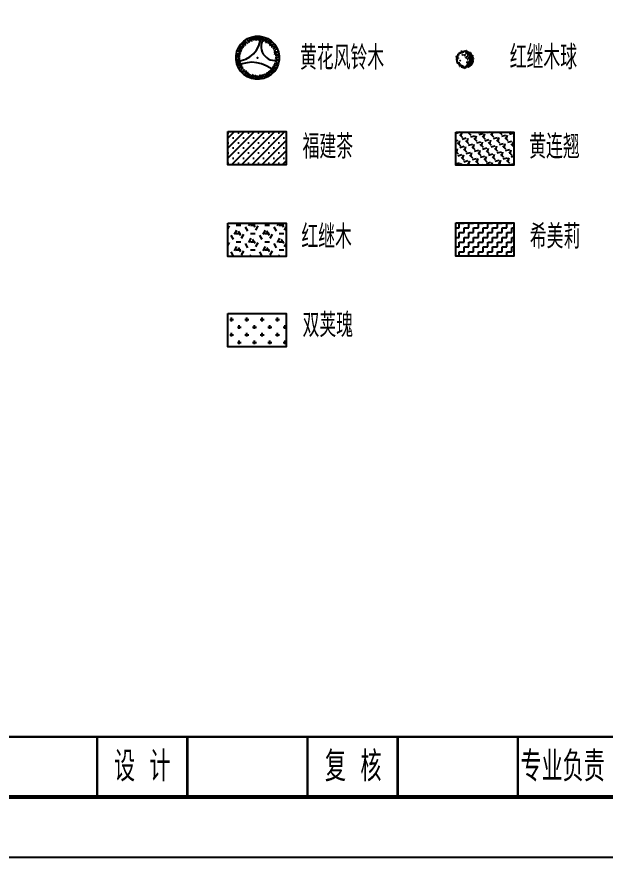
# Model space of a CAD drawing. Extents: x 941299 to 942979, y 2579300 to 2579597.
# Drawn here: x 941520.3 to 941618.3, y 2579299.9 to 2579439.6 of the extents above; entities that cross this region are included whole.
import ezdxf
from ezdxf.enums import TextEntityAlignment as Align

# ---------------------------------------------------------------- set-up
doc = ezdxf.new("R2010")
doc.units = 0
doc.layers.get('0').update_dxf_attribs({"linetype": 'CONTINUOUS'})
for name, color, linetype in [('fz', 7, 'CONTINUOUS'), ('图框', 7, 'CONTINUOUS'), ('尺寸标注', 2, 'CONTINUOUS'), ('文字', 7, 'CONTINUOUS'), ('绿化工程', 3, 'CONTINUOUS')]:
    doc.layers.add(name, color=color, linetype=linetype)
doc.styles.get("Standard").update_dxf_attribs({"font": 'simplex1.shx', "width": 0.7, "bigfont": 'hztxt.shx'})

# ---------------------------------------------------------------- blocks, each defined once
blk = doc.blocks.new('hhflm')
at = {"layer": '绿化工程'}
for p, q in [((-2.16, 2.86), (-1.68, 2.39)), ((-2.03, 2.04), (-2.16, 2.86)), ((-1.87, 3.03), (-1.39, 2.55)), ((-1.39, 2.55), (-1.32, 3.34)), ((-1.32, 3.34), (-1.02, 2.69)), ((-1.02, 2.69), (-0.81, 3.49)), ((-0.81, 3.49), (-0.56, 2.87)), ((-0.47, 3.53), (-0.24, 2.89)), ((-0.24, 2.89), (0.15, 3.59)), ((0.15, 3.59), (0.16, 2.87)), ((0.16, 2.87), (0.68, 3.52)), ((0.68, 3.52), (0.65, 2.85)), ((1, 3.41), (0.96, 2.74)), ((0.96, 2.74), (1.6, 3.21)), ((1.6, 3.21), (1.32, 2.56)), ((1.32, 2.56), (2.05, 2.94)), ((2.05, 2.94), (1.75, 2.34)), ((-3.13, 1.74), (-2.51, 1.5)), ((-2.68, 1.04), (-3.13, 1.74)), ((-2.94, 2.01), (-2.31, 1.76)), ((-2.56, 2.51), (-2.03, 2.04)), ((-2.31, 1.76), (-2.56, 2.51)), ((2.3, 2.71), (1.99, 2.11)), ((1.99, 2.11), (2.77, 2.29)), ((2.77, 2.29), (2.25, 1.8)), ((2.25, 1.8), (3.07, 1.85)), ((3.07, 1.85), (2.56, 1.42)), ((3.21, 1.54), (2.68, 1.12)), ((-3.57, 0.31), (-2.9, 0.35)), ((-2.88, -0.14), (-3.57, 0.31)), ((-3.5, 0.64), (-2.82, 0.67)), ((-3.36, 1.25), (-2.68, 1.04)), ((-2.82, 0.67), (-3.36, 1.25)), ((2.68, 1.12), (3.46, 0.96)), ((3.46, 0.96), (2.78, 0.73)), ((2.78, 0.73), (3.56, 0.44)), ((3.56, 0.1), (2.9, -0.07)), ((3.56, 0.44), (2.91, 0.26)), ((-3.58, -0.22), (-2.88, -0.14)), ((-2.85, -0.54), (-3.58, -0.22)), ((-3.46, -0.84), (-2.85, -0.54)), ((-3.39, -1.17), (-2.8, -0.86)), ((-2.57, -1.3), (-3.39, -1.17)), ((-3.18, -1.66), (-2.57, -1.3)), ((2.62, -1.24), (3.03, -1.92)), ((3.29, -1.35), (2.62, -1.24)), ((3.43, -1.05), (2.77, -0.95)), ((2.84, -0.46), (3.43, -1.05)), ((3.55, -0.53), (2.84, -0.46)), ((2.9, -0.07), (3.55, -0.53)), ((-2.39, -1.65), (-3.18, -1.66)), ((-2.82, -2.17), (-2.39, -1.65)), ((-2.62, -2.44), (-2.2, -1.92)), ((-1.82, -2.23), (-2.62, -2.44)), ((-2.23, -2.81), (-1.82, -2.23)), ((-1.51, -2.48), (-2.23, -2.81)), ((-1.69, -3.13), (-1.51, -2.48)), ((-1.4, -3.3), (-1.23, -2.65)), ((-0.76, -2.78), (-1.4, -3.3)), ((-0.89, -3.48), (-0.76, -2.78)), ((0.83, -2.78), (0.6, -3.54)), ((1.2, -3.35), (0.83, -2.78)), ((1.52, -3.25), (1.15, -2.69)), ((1.56, -2.42), (1.52, -3.25)), ((1.99, -2.99), (1.56, -2.42)), ((1.89, -2.2), (1.99, -2.99)), ((2.46, -2.57), (1.89, -2.2)), ((2.7, -2.35), (2.14, -1.99)), ((2.41, -1.58), (2.7, -2.35)), ((3.03, -1.92), (2.41, -1.58)), ((-0.37, -2.88), (-0.89, -3.48)), ((-0.27, -3.55), (-0.37, -2.88)), ((0.06, -3.58), (-0.04, -2.92)), ((0.44, -2.85), (0.06, -3.58)), ((0.6, -3.54), (0.44, -2.85))]:
    blk.add_line(p, q, dxfattribs=at)
for centre, major_axis, start_param, end_param in [((0, 0), (0.36, 3.58), 3.926991, 10.210176), ((-3.61, 3.58), (0.41, 4.1), 3.253296, 4.806913), ((2.93, 1.89), (0.23, 2.35), 0.968475, 3.519141), ((-0.94, -5.95), (0.51, 5.17), -0.694212, 0.580195)]:
    blk.add_ellipse(centre, major_axis=major_axis, ratio=1, start_param=start_param, end_param=end_param, dxfattribs=at)
blk.add_point((0, 0), dxfattribs=at)
blk = doc.blocks.new('hjmq')
at = {"layer": '绿化工程', "color": 3}
for p, q in [((-0.07, 1.41, -3.15), (-0.14, 1.39, -3.15)), ((-0.1, 1.46, -3.15), (-0.11, 1.4, -3.15)), ((-0.11, 1.4, -3.15), (-0.1, 1.34, -3.15)), ((0, 1.48, -3.15), (-0.1, 1.46, -3.15)), ((-0.04, 1.37, -3.15), (-0.07, 1.41, -3.15)), ((0.03, 1.48, -3.15), (0, 1.48, -3.15)), ((0.06, 1.3, -3.15), (0.03, 1.48, -3.15)), ((-1.39, -0.01, -3.15), (-1.29, 0.03, -3.15)), ((-1.29, 0.13, -3.15), (-1.34, 0.08, -3.15)), ((-1.34, 0.08, -3.15), (-1.34, -0.01, -3.15)), ((-1.32, 0.23, -3.15), (-1.31, 0.29, -3.15)), ((-1.25, 0.17, -3.15), (-1.32, 0.23, -3.15)), ((-1.31, 0.29, -3.15), (-1.17, 0.14, -3.15)), ((-1.19, 0.48, -3.15), (-1.3, 0.4, -3.15)), ((-1.3, 0.4, -3.15), (-1.3, 0.33, -3.15)), ((-1.3, 0.33, -3.15), (-1.25, 0.17, -3.15)), ((-1.21, 0.15, -3.15), (-1.29, 0.13, -3.15)), ((-1.29, 0.03, -3.15), (-1.22, -0.01, -3.15)), ((-1.17, 0.14, -3.15), (-1.21, 0.15, -3.15)), ((-1.06, 0.66, -3.15), (-1.2, 0.58, -3.15)), ((-1.2, 0.58, -3.15), (-1.19, 0.48, -3.15)), ((-1.11, 0.69, -3.15), (-1.16, 0.6, -3.15)), ((-1.14, 0.59, -3.15), (-1.11, 0.44, -3.15)), ((-0.97, 0.7, -3.15), (-1.11, 0.69, -3.15)), ((-1.11, 0.44, -3.15), (-1.04, 0.49, -3.15)), ((-1.04, 0.49, -3.15), (-1.06, 0.66, -3.15)), ((-1.04, 0.76, -3.15), (-0.99, 0.78, -3.15)), ((-1, 0.68, -3.15), (-1.04, 0.76, -3.15)), ((-0.91, 0.64, -3.15), (-1, 0.68, -3.15)), ((-0.99, 0.78, -3.15), (-0.96, 0.75, -3.15)), ((-0.96, 0.75, -3.15), (-0.97, 0.7, -3.15)), ((-0.84, 0.98, -3.15), (-0.92, 0.96, -3.15)), ((-0.92, 0.96, -3.15), (-0.9, 0.9, -3.15)), ((-0.87, 0.62, -3.15), (-0.91, 0.64, -3.15)), ((-0.9, 0.9, -3.15), (-0.87, 0.85, -3.15)), ((-0.9, 0.8, -3.15), (-0.83, 0.82, -3.15)), ((-0.84, 0.78, -3.15), (-0.9, 0.8, -3.15)), ((-0.87, 0.96, -3.15), (-0.86, 1.12, -3.15)), ((-0.77, 0.96, -3.15), (-0.87, 0.96, -3.15)), ((-0.87, 0.85, -3.15), (-0.84, 0.82, -3.15)), ((-0.86, 0.76, -3.15), (-0.87, 0.72, -3.15)), ((-0.87, 0.72, -3.15), (-0.83, 0.7, -3.15)), ((-0.82, 0.62, -3.15), (-0.87, 0.62, -3.15)), ((-0.86, 1.12, -3.15), (-0.81, 1.09, -3.15)), ((-0.81, 0.79, -3.15), (-0.86, 0.76, -3.15)), ((-0.76, 0.99, -3.15), (-0.84, 0.98, -3.15)), ((-0.84, 0.82, -3.15), (-0.84, 0.78, -3.15)), ((-0.83, 0.82, -3.15), (-0.81, 0.79, -3.15)), ((-0.83, 0.7, -3.15), (-0.82, 0.62, -3.15)), ((-0.83, 0.23, -3.15), (-0.8, 0.17, -3.15)), ((-0.73, 0.22, -3.15), (-0.83, 0.23, -3.15)), ((-0.81, 1.09, -3.15), (-0.77, 1.04, -3.15)), ((-0.8, 0.17, -3.15), (-0.76, 0.15, -3.15)), ((-0.54, 1.04, -3.15), (-0.77, 0.96, -3.15)), ((-0.77, 1.04, -3.15), (-0.76, 0.99, -3.15)), ((-0.76, 0.15, -3.15), (-0.73, 0.21, -3.15)), ((-0.55, 1.1, -3.15), (-0.59, 1.06, -3.15)), ((-0.59, 1.06, -3.15), (-0.58, 1.01, -3.15)), ((-0.58, 1.01, -3.15), (-0.58, 0.98, -3.15)), ((-0.58, 0.98, -3.15), (-0.5, 0.94, -3.15)), ((-0.51, 1.17, -3.15), (-0.55, 1.1, -3.15)), ((-0.49, 1.04, -3.15), (-0.54, 1.04, -3.15)), ((-0.44, 1.19, -3.15), (-0.51, 1.17, -3.15)), ((-0.5, 0.94, -3.15), (-0.49, 0.97, -3.15)), ((-0.48, 1.21, -3.15), (-0.49, 1.35, -3.15)), ((-0.49, 1.35, -3.15), (-0.44, 1.29, -3.15)), ((-0.45, 1.02, -3.15), (-0.49, 1.04, -3.15)), ((-0.49, 0.97, -3.15), (-0.45, 1.02, -3.15)), ((-0.48, 1.18, -3.15), (-0.48, 1.21, -3.15)), ((-0.46, 1.15, -3.15), (-0.48, 1.18, -3.15)), ((-0.37, 1.16, -3.15), (-0.46, 1.15, -3.15)), ((-0.44, 1.29, -3.15), (-0.37, 1.29, -3.15)), ((-0.37, 1.23, -3.15), (-0.44, 1.19, -3.15)), ((-0.37, 1.29, -3.15), (-0.35, 1.25, -3.15)), ((-0.35, 1.25, -3.15), (-0.37, 1.23, -3.15)), ((-0.28, 1.18, -3.15), (-0.37, 1.16, -3.15)), ((-0.17, 1.22, -3.15), (-0.28, 1.18, -3.15)), ((-0.14, 1.39, -3.15), (-0.2, 1.35, -3.15)), ((-0.2, 1.35, -3.15), (-0.2, 1.28, -3.15)), ((-0.2, 1.28, -3.15), (-0.19, 1.22, -3.15)), ((-0.19, 1.22, -3.15), (-0.17, 1.15, -3.15)), ((-0.11, 1.19, -3.15), (-0.17, 1.22, -3.15)), ((-0.17, 1.15, -3.15), (-0.11, 1.15, -3.15)), ((-0.11, 1.15, -3.15), (-0.11, 1.19, -3.15)), ((-0.1, 1.34, -3.15), (-0.09, 1.33, -3.15)), ((-0.09, 1.33, -3.15), (-0.05, 1.34, -3.15)), ((-0.05, 1.34, -3.15), (-0.04, 1.37, -3.15)), ((0.08, 1.22, -3.15), (0.06, 1.3, -3.15)), ((0.11, 1.21, -3.15), (0.08, 1.22, -3.15)), ((0.15, 1.22, -3.15), (0.11, 1.21, -3.15)), ((0.13, 1.28, -3.15), (0.17, 1.34, -3.15)), ((0.15, 1.23, -3.15), (0.13, 1.28, -3.15)), ((0.19, 1.24, -3.15), (0.15, 1.22, -3.15)), ((0.17, 1.17, -3.15), (0.15, 1.23, -3.15)), ((0.17, 1.34, -3.15), (0.2, 1.31, -3.15)), ((0.19, 1.16, -3.15), (0.17, 1.17, -3.15)), ((0.21, 1.28, -3.15), (0.19, 1.24, -3.15)), ((0.39, 1.2, -3.15), (0.19, 1.16, -3.15)), ((0.2, 1.31, -3.15), (0.21, 1.29, -3.15)), ((0.21, 1.29, -3.15), (0.21, 1.28, -3.15)), ((0.3, 0.93, -3.15), (0.41, 0.99, -3.15)), ((0.5, 0.92, -3.15), (0.3, 0.93, -3.15)), ((0.31, 1.23, -3.15), (0.38, 1.29, -3.15)), ((0.35, 1.11, -3.15), (0.31, 1.23, -3.15)), ((0.33, 0.52, -3.15), (0.44, 0.53, -3.15)), ((0.34, 0.5, -3.15), (0.33, 0.52, -3.15)), ((0.43, 0.77, -3.15), (0.34, 1.04, -3.15)), ((0.34, 1.04, -3.15), (0.48, 1.03, -3.15)), ((0.35, 0.43, -3.15), (0.34, 0.5, -3.15)), ((0.47, 1.12, -3.15), (0.35, 1.11, -3.15)), ((0.38, 0.39, -3.15), (0.35, 0.43, -3.15)), ((0.38, 1.29, -3.15), (0.4, 1.26, -3.15)), ((0.43, 0.4, -3.15), (0.38, 0.39, -3.15)), ((0.4, 1.26, -3.15), (0.39, 1.2, -3.15)), ((0.41, 0.99, -3.15), (0.57, 1.01, -3.15)), ((0.5, 0.82, -3.15), (0.43, 0.77, -3.15)), ((0.44, 0.48, -3.15), (0.43, 0.4, -3.15)), ((0.44, 0.53, -3.15), (0.44, 0.48, -3.15)), ((0.51, 1.28, -3.15), (0.47, 1.23, -3.15)), ((0.47, 1.23, -3.15), (0.47, 1.12, -3.15)), ((0.48, 1.03, -3.15), (0.5, 0.92, -3.15)), ((0.53, 0.66, -3.15), (0.5, 0.82, -3.15)), ((0.6, 1.29, -3.15), (0.51, 1.28, -3.15)), ((0.52, 0.74, -3.15), (0.58, 0.79, -3.15)), ((0.6, 0.58, -3.15), (0.52, 0.74, -3.15)), ((0.58, 1.23, -3.15), (0.53, 1.2, -3.15)), ((0.53, 1.2, -3.15), (0.54, 1.11, -3.15)), ((0.64, 0.62, -3.15), (0.53, 0.66, -3.15)), ((0.54, 1.11, -3.15), (0.64, 1.08, -3.15)), ((0.57, 1.01, -3.15), (0.61, 0.98, -3.15)), ((0.67, 1.21, -3.15), (0.58, 1.23, -3.15)), ((0.58, 0.79, -3.15), (0.72, 0.78, -3.15)), ((0.64, 1.25, -3.15), (0.6, 1.29, -3.15)), ((0.63, 0.4, -3.15), (0.6, 0.58, -3.15)), ((0.61, 0.44, -3.15), (0.63, 0.4, -3.15)), ((0.67, 0.4, -3.15), (0.61, 0.44, -3.15)), ((0.64, 1.17, -3.15), (0.64, 1.25, -3.15)), ((0.64, 1.08, -3.15), (0.64, 1.17, -3.15)), ((0.72, 0.78, -3.15), (0.64, 0.62, -3.15)), ((0.66, 1.04, -3.15), (0.8, 1.09, -3.15)), ((0.74, 0.84, -3.15), (0.66, 1.04, -3.15)), ((0.7, 1.21, -3.15), (0.67, 1.21, -3.15)), ((0.69, 0.57, -3.15), (0.91, 0.59, -3.15)), ((0.72, 0.39, -3.15), (0.69, 0.57, -3.15)), ((0.73, 1.16, -3.15), (0.7, 1.21, -3.15)), ((0.72, 1.07, -3.15), (0.73, 1.14, -3.15)), ((0.81, 0.97, -3.15), (0.72, 1.07, -3.15)), ((1.07, 0.41, -3.15), (0.72, 0.39, -3.15)), ((0.73, 1.14, -3.15), (0.73, 1.16, -3.15)), ((0.84, 0.84, -3.15), (0.74, 0.84, -3.15)), ((0.76, 0.38, -3.15), (0.92, 0.58, -3.15)), ((0.79, 0.2, -3.15), (0.76, 0.38, -3.15)), ((0.77, 0.2, -3.15), (0.85, 0.24, -3.15)), ((0.79, 0.11, -3.15), (0.77, 0.2, -3.15)), ((0.84, 0.14, -3.15), (0.79, 0.2, -3.15)), ((0.81, 0, -3.15), (0.79, 0.11, -3.15)), ((0.8, 1.09, -3.15), (0.84, 0.99, -3.15)), ((0.8, 0, -3.15), (0.83, 0.05, -3.15)), ((0.81, -0.12, -3.15), (0.8, 0, -3.15)), ((0.84, 0.99, -3.15), (0.81, 0.97, -3.15)), ((0.81, 0.31, -3.15), (0.93, 0.34, -3.15)), ((1.01, 0.2, -3.15), (0.81, 0.31, -3.15)), ((0.93, 0.05, -3.15), (0.81, 0, -3.15)), ((0.83, 0.05, -3.15), (0.85, 0.06, -3.15)), ((0.99, 0.94, -3.15), (0.84, 0.84, -3.15)), ((0.96, 0.16, -3.15), (0.84, 0.14, -3.15)), ((0.9, 0.75, -3.15), (0.85, 0.59, -3.15)), ((0.85, 0.24, -3.15), (0.96, 0.16, -3.15)), ((0.85, 0.06, -3.15), (0.88, 0.07, -3.15)), ((0.86, -0.05, -3.15), (0.87, 0.01, -3.15)), ((0.87, 0.98, -3.15), (0.96, 1, -3.15)), ((0.88, 0.92, -3.15), (0.87, 0.98, -3.15)), ((0.87, 0.01, -3.15), (1.03, -0.08, -3.15)), ((0.89, 0.89, -3.15), (0.88, 0.92, -3.15)), ((0.88, 0.07, -3.15), (0.95, 0.07, -3.15)), ((0.89, 0.8, -3.15), (0.89, 0.89, -3.15)), ((0.89, 0.75, -3.15), (0.89, 0.8, -3.15)), ((0.99, 0.7, -3.15), (0.89, 0.75, -3.15)), ((1.1, 0.34, -3.15), (0.91, 0.34, -3.15)), ((0.93, 0.52, -3.15), (0.94, 0.57, -3.15)), ((1.02, 0.45, -3.15), (0.93, 0.52, -3.15)), ((0.93, 0.34, -3.15), (1.1, 0.31, -3.15)), ((1, 0.08, -3.15), (0.93, 0.05, -3.15)), ((0.94, 0.57, -3.15), (0.97, 0.61, -3.15)), ((0.95, 0.57, -3.15), (1.08, 0.49, -3.15)), ((0.95, 0.5, -3.15), (0.95, 0.57, -3.15)), ((0.95, 0.07, -3.15), (1.07, 0.01, -3.15)), ((0.96, 1, -3.15), (0.99, 0.94, -3.15)), ((0.97, 0.61, -3.15), (1.02, 0.64, -3.15)), ((1.04, 0.7, -3.15), (0.99, 0.7, -3.15)), ((1, 0.88, -3.15), (1.02, 0.9, -3.15)), ((1.06, 0.79, -3.15), (1, 0.88, -3.15)), ((1, 0.32, -3.15), (1.01, 0.2, -3.15)), ((1.07, 0.01, -3.15), (1, 0.08, -3.15)), ((1.01, 0.36, -3.15), (1.07, 0.41, -3.15)), ((1.24, 0.2, -3.15), (1.01, 0.36, -3.15)), ((1.02, 0.9, -3.15), (1.14, 0.88, -3.15)), ((1.02, 0.64, -3.15), (1.08, 0.68, -3.15)), ((1.08, 0.49, -3.15), (1.02, 0.45, -3.15)), ((1.17, 0.71, -3.15), (1.04, 0.7, -3.15)), ((1.08, 0.73, -3.15), (1.06, 0.79, -3.15)), ((1.06, 0.05, -3.15), (1.16, 0.08, -3.15)), ((1.17, -0.13, -3.15), (1.06, 0.05, -3.15)), ((1.08, 0.68, -3.15), (1.08, 0.73, -3.15)), ((1.18, 0.01, -3.15), (1.09, -0.04, -3.15)), ((1.2, 0.37, -3.15), (1.1, 0.34, -3.15)), ((1.1, 0.31, -3.15), (1.11, 0.2, -3.15)), ((1.11, 0.69, -3.15), (1.17, 0.72, -3.15)), ((1.16, 0.67, -3.15), (1.11, 0.69, -3.15)), ((1.11, 0.2, -3.15), (1.24, 0.2, -3.15)), ((1.13, 0.55, -3.15), (1.18, 0.57, -3.15)), ((1.14, 0.51, -3.15), (1.13, 0.55, -3.15)), ((1.14, 0.88, -3.15), (1.16, 0.84, -3.15)), ((1.17, 0.47, -3.15), (1.14, 0.51, -3.15)), ((1.16, 0.84, -3.15), (1.17, 0.71, -3.15)), ((1.28, 0.53, -3.15), (1.16, 0.67, -3.15)), ((1.16, 0.08, -3.15), (1.18, 0.01, -3.15)), ((1.16, 0.01, -3.15), (1.17, -0.13, -3.15)), ((1.2, -0.01, -3.15), (1.16, 0.01, -3.15)), ((1.17, 0.72, -3.15), (1.19, 0.73, -3.15)), ((1.22, 0.47, -3.15), (1.17, 0.47, -3.15)), ((1.18, 0.57, -3.15), (1.22, 0.54, -3.15)), ((1.19, 0.73, -3.15), (1.25, 0.71, -3.15)), ((1.29, 0.5, -3.15), (1.19, 0.46, -3.15)), ((1.19, 0.46, -3.15), (1.23, 0.45, -3.15)), ((1.25, 0.4, -3.15), (1.2, 0.37, -3.15)), ((1.2, 0.24, -3.15), (1.28, 0.28, -3.15)), ((1.29, 0.15, -3.15), (1.2, 0.24, -3.15)), ((1.22, 0.54, -3.15), (1.23, 0.48, -3.15)), ((1.27, 0.48, -3.15), (1.22, 0.47, -3.15)), ((1.23, 0.48, -3.15), (1.28, 0.53, -3.15)), ((1.23, 0.45, -3.15), (1.25, 0.4, -3.15)), ((1.25, 0.71, -3.15), (1.28, 0.62, -3.15)), ((1.25, 0.01, -3.15), (1.26, 0.05, -3.15)), ((1.25, -0.01, -3.15), (1.25, 0.01, -3.15)), ((1.26, 0.05, -3.15), (1.32, 0.04, -3.15)), ((1.32, 0.44, -3.15), (1.27, 0.48, -3.15)), ((1.28, 0.62, -3.15), (1.29, 0.5, -3.15)), ((1.28, 0.28, -3.15), (1.31, 0.21, -3.15)), ((1.29, 0.12, -3.15), (1.29, 0.15, -3.15)), ((1.37, 0.01, -3.15), (1.29, 0.12, -3.15)), ((1.31, 0.18, -3.15), (1.3, 0.15, -3.15)), ((1.3, 0.15, -3.15), (1.34, 0.16, -3.15)), ((1.31, 0.38, -3.15), (1.33, 0.4, -3.15)), ((1.34, 0.27, -3.15), (1.31, 0.38, -3.15)), ((1.31, 0.21, -3.15), (1.31, 0.18, -3.15)), ((1.33, 0.4, -3.15), (1.32, 0.44, -3.15)), ((1.32, 0.04, -3.15), (1.32, 0.02, -3.15)), ((1.32, 0.02, -3.15), (1.37, 0.01, -3.15)), ((1.35, 0.25, -3.15), (1.34, 0.27, -3.15)), ((1.34, 0.16, -3.15), (1.35, 0.25, -3.15)), ((-1.36, -0.12, -3.15), (-1.39, -0.01, -3.15)), ((-1.34, -0.26, -3.15), (-1.37, -0.29, -3.15)), ((-1.37, -0.29, -3.15), (-1.35, -0.34, -3.15)), ((-1.33, -0.41, -3.15), (-1.37, -0.44, -3.15)), ((-1.37, -0.44, -3.15), (-1.36, -0.48, -3.15)), ((-1.31, -0.15, -3.15), (-1.36, -0.12, -3.15)), ((-1.36, -0.48, -3.15), (-1.32, -0.57, -3.15)), ((-1.35, -0.34, -3.15), (-1.32, -0.43, -3.15)), ((-1.34, -0.01, -3.15), (-1.27, -0.08, -3.15)), ((-1.31, -0.23, -3.15), (-1.34, -0.26, -3.15)), ((-1.25, -0.39, -3.15), (-1.33, -0.41, -3.15)), ((-1.32, -0.43, -3.15), (-1.27, -0.54, -3.15)), ((-1.32, -0.57, -3.15), (-1.31, -0.6, -3.15)), ((-1.25, -0.16, -3.15), (-1.31, -0.15, -3.15)), ((-1.22, -0.21, -3.15), (-1.31, -0.23, -3.15)), ((-1.31, -0.6, -3.15), (-1.25, -0.63, -3.15)), ((-1.27, -0.08, -3.15), (-1.25, -0.16, -3.15)), ((-1.27, -0.54, -3.15), (-1.22, -0.48, -3.15)), ((-1.22, -0.42, -3.15), (-1.25, -0.39, -3.15)), ((-1.25, -0.63, -3.15), (-1.22, -0.63, -3.15)), ((-1.22, -0.01, -3.15), (-1.19, -0.1, -3.15)), ((-1.13, -0.19, -3.15), (-1.22, -0.21, -3.15)), ((-1.22, -0.48, -3.15), (-1.22, -0.42, -3.15)), ((-1.22, -0.63, -3.15), (-1.19, -0.64, -3.15)), ((-1.19, -0.1, -3.15), (-1.19, -0.16, -3.15)), ((-1.19, -0.16, -3.15), (-1.17, -0.3, -3.15)), ((-1.19, -0.64, -3.15), (-1.15, -0.64, -3.15)), ((-1.18, -0.8, -3.15), (-1.13, -0.78, -3.15)), ((-1.11, -0.93, -3.15), (-1.18, -0.8, -3.15)), ((-1.17, -0.3, -3.15), (-1.14, -0.31, -3.15)), ((-1.15, -0.64, -3.15), (-1.13, -0.67, -3.15)), ((-1.14, -0.31, -3.15), (-1.1, -0.28, -3.15)), ((-1.1, -0.28, -3.15), (-1.13, -0.19, -3.15)), ((-1.13, -0.67, -3.15), (-1.1, -0.73, -3.15)), ((-1.13, -0.78, -3.15), (-1.04, -0.75, -3.15)), ((-1.07, -0.9, -3.15), (-1.11, -0.93, -3.15)), ((-1.1, -0.73, -3.15), (-1.06, -0.85, -3.15)), ((-1.06, -0.85, -3.15), (-1.07, -0.9, -3.15)), ((-1.04, -0.75, -3.15), (-1, -0.77, -3.15)), ((-1, -0.77, -3.15), (-1, -0.83, -3.15)), ((-1, -0.83, -3.15), (-0.92, -0.92, -3.15)), ((-0.89, -0.88, -3.15), (-0.98, -0.88, -3.15)), ((-0.98, -0.88, -3.15), (-0.96, -0.94, -3.15)), ((-0.96, -0.94, -3.15), (-0.94, -0.95, -3.15)), ((-0.94, -0.95, -3.15), (-0.89, -0.94, -3.15)), ((-0.92, -0.92, -3.15), (-0.89, -0.88, -3.15)), ((-0.89, -0.94, -3.15), (-0.87, -0.98, -3.15)), ((-0.87, -0.98, -3.15), (-0.86, -1.06, -3.15)), ((-0.86, -1.06, -3.15), (-0.83, -1.17, -3.15)), ((-0.83, -1.17, -3.15), (-0.82, -1.2, -3.15)), ((-0.82, -1.2, -3.15), (-0.78, -1.19, -3.15)), ((-0.78, -1.19, -3.15), (-0.76, -1.17, -3.15)), ((-0.76, -1.17, -3.15), (-0.7, -1.16, -3.15)), ((-0.71, -1.05, -3.15), (-0.75, -1.07, -3.15)), ((-0.75, -1.07, -3.15), (-0.74, -1.14, -3.15)), ((-0.74, -1.14, -3.15), (-0.73, -1.2, -3.15)), ((-0.73, -1.2, -3.15), (-0.71, -1.21, -3.15)), ((-0.68, -1.07, -3.15), (-0.71, -1.05, -3.15)), ((-0.71, -1.21, -3.15), (-0.61, -1.18, -3.15)), ((-0.7, -1.16, -3.15), (-0.67, -1.15, -3.15)), ((-0.66, -1.09, -3.15), (-0.68, -1.07, -3.15)), ((-0.67, -1.15, -3.15), (-0.66, -1.12, -3.15)), ((-0.66, -1.12, -3.15), (-0.66, -1.09, -3.15)), ((-0.61, -1.18, -3.15), (-0.52, -1.13, -3.15)), ((-0.59, -1.33, -3.15), (-0.55, -1.27, -3.15)), ((-0.49, -1.4, -3.15), (-0.59, -1.33, -3.15)), ((-0.55, -1.27, -3.15), (-0.44, -1.22, -3.15)), ((-0.52, -1.13, -3.15), (-0.48, -1.23, -3.15)), ((-0.48, -1.29, -3.15), (-0.49, -1.4, -3.15)), ((-0.48, -1.23, -3.15), (-0.48, -1.29, -3.15)), ((-0.44, -1.22, -3.15), (-0.34, -1.22, -3.15)), ((-0.4, -1.37, -3.15), (-0.36, -1.32, -3.15)), ((-0.37, -1.4, -3.15), (-0.4, -1.37, -3.15)), ((-0.3, -0.72, -3.15), (-0.39, -0.74, -3.15)), ((-0.39, -0.74, -3.15), (-0.39, -0.83, -3.15)), ((-0.39, -0.83, -3.15), (-0.33, -0.84, -3.15)), ((-0.33, -1.36, -3.15), (-0.37, -1.4, -3.15)), ((-0.36, -1.32, -3.15), (-0.32, -1.3, -3.15)), ((-0.34, -1.22, -3.15), (-0.33, -1.36, -3.15)), ((-0.33, -0.84, -3.15), (-0.29, -0.77, -3.15)), ((-0.32, -1.3, -3.15), (-0.27, -1.3, -3.15)), ((-0.29, -0.77, -3.15), (-0.31, -0.71, -3.15)), ((-0.27, -1.3, -3.15), (-0.19, -1.27, -3.15)), ((-0.19, -1.27, -3.15), (-0.11, -1.43, -3.15)), ((-0.05, -0.71, -3.15), (0.08, -0.7, -3.15)), ((-0.04, -1.34, -3.15), (-0.05, -1.38, -3.15)), ((-0.05, -1.38, -3.15), (-0.05, -1.43, -3.15)), ((0, -1.34, -3.15), (-0.04, -1.34, -3.15)), ((-0.02, -0.75, -3.15), (-0.03, -0.73, -3.15)), ((-0.03, -1.41, -3.15), (0, -1.4, -3.15)), ((-0.01, -0.82, -3.15), (-0.02, -0.75, -3.15)), ((0.06, -0.8, -3.15), (-0.01, -0.82, -3.15)), ((-0.01, -1.35, -3.15), (0.01, -1.32, -3.15)), ((0, -1.4, -3.15), (0, -1.34, -3.15)), ((0.01, -1.32, -3.15), (0.06, -1.32, -3.15)), ((0.04, -1.28, -3.15), (0.03, -1.36, -3.15)), ((0.03, -1.36, -3.15), (0.1, -1.33, -3.15)), ((0.13, -1.3, -3.15), (0.04, -1.28, -3.15)), ((0.06, -1.34, -3.15), (0.05, -1.36, -3.15)), ((0.05, -1.36, -3.15), (0.07, -1.37, -3.15)), ((0.07, -0.77, -3.15), (0.06, -0.8, -3.15)), ((0.06, -1.32, -3.15), (0.06, -1.34, -3.15)), ((0.08, -0.7, -3.15), (0.07, -0.77, -3.15)), ((0.07, -1.37, -3.15), (0.13, -1.36, -3.15)), ((0.1, -1.33, -3.15), (0.11, -1.29, -3.15)), ((0.11, -1.29, -3.15), (0.12, -1.24, -3.15)), ((0.12, -1.24, -3.15), (0.2, -1.23, -3.15)), ((0.19, -1.24, -3.15), (0.12, -1.3, -3.15)), ((0.12, -1.3, -3.15), (0.25, -1.28, -3.15)), ((0.13, -1.36, -3.15), (0.13, -1.3, -3.15)), ((0.16, -0.43, -3.15), (0.14, -0.31, -3.15)), ((0.14, -0.31, -3.15), (0.23, -0.32, -3.15)), ((0.18, -0.44, -3.15), (0.16, -0.43, -3.15)), ((0.26, -0.41, -3.15), (0.18, -0.44, -3.15)), ((0.19, -1.12, -3.15), (0.32, -1.08, -3.15)), ((0.22, -1.17, -3.15), (0.19, -1.12, -3.15)), ((0.2, -1.23, -3.15), (0.19, -1.24, -3.15)), ((0.21, -1.2, -3.15), (0.31, -1.16, -3.15)), ((0.29, -1.25, -3.15), (0.21, -1.2, -3.15)), ((0.23, -1.36, -3.15), (0.21, -1.38, -3.15)), ((0.21, -1.38, -3.15), (0.23, -1.49, -3.15)), ((0.25, -1.28, -3.15), (0.22, -1.17, -3.15)), ((0.23, -0.32, -3.15), (0.26, -0.41, -3.15)), ((0.28, -1.38, -3.15), (0.23, -1.36, -3.15)), ((0.24, -1.41, -3.15), (0.28, -1.38, -3.15)), ((0.32, -1.08, -3.15), (0.29, -1.25, -3.15)), ((0.29, -1.31, -3.15), (0.36, -1.28, -3.15)), ((0.35, -1.44, -3.15), (0.29, -1.31, -3.15)), ((0.31, -1.16, -3.15), (0.35, -1.16, -3.15)), ((0.39, -1.05, -3.15), (0.33, -1.06, -3.15)), ((0.33, -1.06, -3.15), (0.39, -1.1, -3.15)), ((0.35, -1.16, -3.15), (0.4, -1.12, -3.15)), ((0.36, -1.28, -3.15), (0.41, -1.26, -3.15)), ((0.37, -0.74, -3.15), (0.47, -0.72, -3.15)), ((0.39, -0.07, -3.15), (0.5, -0.06, -3.15)), ((0.43, -0.79, -3.15), (0.39, -0.75, -3.15)), ((0.55, -1.09, -3.15), (0.39, -0.99, -3.15)), ((0.39, -0.99, -3.15), (0.45, -1.03, -3.15)), ((0.4, -1.12, -3.15), (0.39, -1.05, -3.15)), ((0.39, -1.1, -3.15), (0.45, -1.08, -3.15)), ((0.42, -0.17, -3.15), (0.4, -0.05, -3.15)), ((0.46, -1.06, -3.15), (0.4, -1.03, -3.15)), ((0.4, -1.03, -3.15), (0.44, -1.11, -3.15)), ((0.41, -1.26, -3.15), (0.48, -1.28, -3.15)), ((0.47, -0.19, -3.15), (0.42, -0.17, -3.15)), ((0.45, -0.8, -3.15), (0.43, -0.79, -3.15)), ((0.5, -1.17, -3.15), (0.43, -1.2, -3.15)), ((0.43, -1.2, -3.15), (0.47, -1.31, -3.15)), ((0.44, -1.11, -3.15), (0.5, -1.12, -3.15)), ((0.48, -0.76, -3.15), (0.45, -0.8, -3.15)), ((0.45, -1.03, -3.15), (0.53, -0.96, -3.15)), ((0.45, -1.08, -3.15), (0.46, -1.06, -3.15)), ((0.46, -0.45, -3.15), (0.48, -0.44, -3.15)), ((0.46, -0.49, -3.15), (0.46, -0.45, -3.15)), ((0.48, -0.54, -3.15), (0.46, -0.49, -3.15)), ((0.46, -0.78, -3.15), (0.53, -0.76, -3.15)), ((0.48, -0.91, -3.15), (0.46, -0.78, -3.15)), ((0.53, -0.18, -3.15), (0.47, -0.19, -3.15)), ((0.47, -0.72, -3.15), (0.48, -0.76, -3.15)), ((0.47, -1.31, -3.15), (0.48, -1.31, -3.15)), ((0.5, -0.55, -3.15), (0.48, -0.54, -3.15)), ((0.63, -0.9, -3.15), (0.48, -0.91, -3.15)), ((0.48, -1.31, -3.15), (0.49, -1.22, -3.15)), ((0.48, -1.28, -3.15), (0.49, -1.3, -3.15)), ((0.49, -0.45, -3.15), (0.56, -0.47, -3.15)), ((0.49, -1.22, -3.15), (0.68, -1.09, -3.15)), ((0.49, -1.3, -3.15), (0.57, -1.28, -3.15)), ((0.5, -0.06, -3.15), (0.53, -0.18, -3.15)), ((0.56, -0.51, -3.15), (0.5, -0.55, -3.15)), ((0.5, -0.91, -3.15), (0.51, -0.82, -3.15)), ((0.56, -0.83, -3.15), (0.5, -0.91, -3.15)), ((0.5, -1.12, -3.15), (0.55, -1.09, -3.15)), ((0.6, -1.24, -3.15), (0.5, -1.17, -3.15)), ((0.51, -0.82, -3.15), (0.62, -0.79, -3.15)), ((0.53, -0.76, -3.15), (0.56, -0.83, -3.15)), ((0.53, -0.96, -3.15), (0.54, -0.93, -3.15)), ((0.54, -0.93, -3.15), (0.58, -1.01, -3.15)), ((0.56, -0.47, -3.15), (0.57, -0.5, -3.15)), ((0.57, -0.5, -3.15), (0.56, -0.51, -3.15)), ((0.57, -1.28, -3.15), (0.6, -1.24, -3.15)), ((0.58, -1.01, -3.15), (0.63, -0.9, -3.15)), ((0.62, -0.79, -3.15), (0.62, -0.89, -3.15)), ((0.62, -0.89, -3.15), (0.71, -0.92, -3.15)), ((0.68, -0.99, -3.15), (0.63, -1.02, -3.15)), ((0.63, -1.02, -3.15), (0.64, -1.2, -3.15)), ((0.64, -1.2, -3.15), (0.75, -1.27, -3.15)), ((0.65, -0.24, -3.15), (0.73, -0.23, -3.15)), ((0.67, -0.28, -3.15), (0.66, -0.23, -3.15)), ((0.68, -0.32, -3.15), (0.67, -0.28, -3.15)), ((0.76, -0.29, -3.15), (0.68, -0.32, -3.15)), ((0.75, -1.01, -3.15), (0.68, -0.99, -3.15)), ((0.68, -1.09, -3.15), (0.75, -1.01, -3.15)), ((0.7, -0.88, -3.15), (0.71, -0.85, -3.15)), ((0.71, -0.92, -3.15), (0.7, -0.88, -3.15)), ((0.75, -0.68, -3.15), (0.71, -0.7, -3.15)), ((0.71, -0.7, -3.15), (0.71, -0.77, -3.15)), ((0.71, -0.77, -3.15), (0.75, -0.8, -3.15)), ((0.71, -0.85, -3.15), (0.74, -0.86, -3.15)), ((0.73, -0.23, -3.15), (0.76, -0.26, -3.15)), ((0.76, -0.42, -3.15), (0.73, -0.5, -3.15)), ((0.73, -0.5, -3.15), (0.79, -0.5, -3.15)), ((0.74, -0.86, -3.15), (0.79, -0.86, -3.15)), ((0.81, -0.82, -3.15), (0.75, -0.68, -3.15)), ((0.75, -0.8, -3.15), (0.86, -0.78, -3.15)), ((0.75, -1.27, -3.15), (0.8, -1.2, -3.15)), ((0.76, -0.26, -3.15), (0.76, -0.27, -3.15)), ((0.76, -0.27, -3.15), (0.76, -0.29, -3.15)), ((0.77, -0.41, -3.15), (0.76, -0.42, -3.15)), ((0.81, -0.41, -3.15), (0.77, -0.41, -3.15)), ((0.77, -1.02, -3.15), (0.83, -1.01, -3.15)), ((0.8, -1.06, -3.15), (0.77, -1.02, -3.15)), ((0.79, -0.5, -3.15), (0.86, -0.45, -3.15)), ((0.79, -0.86, -3.15), (0.8, -0.85, -3.15)), ((0.8, -0.85, -3.15), (0.81, -0.82, -3.15)), ((0.8, -1.2, -3.15), (0.8, -1.06, -3.15)), ((0.87, -0.12, -3.15), (0.81, -0.12, -3.15)), ((0.86, -0.48, -3.15), (0.81, -0.41, -3.15)), ((0.82, -0.64, -3.15), (0.83, -0.62, -3.15)), ((0.84, -0.67, -3.15), (0.82, -0.64, -3.15)), ((0.83, -0.62, -3.15), (0.89, -0.61, -3.15)), ((0.83, -1.01, -3.15), (0.94, -0.97, -3.15)), ((0.84, -0.25, -3.15), (0.85, -0.16, -3.15)), ((0.91, -0.26, -3.15), (0.84, -0.25, -3.15)), ((0.84, -0.69, -3.15), (0.84, -0.67, -3.15)), ((0.88, -0.73, -3.15), (0.84, -0.69, -3.15)), ((0.84, -0.97, -3.15), (0.85, -0.87, -3.15)), ((0.96, -0.99, -3.15), (0.84, -0.97, -3.15)), ((0.85, -0.16, -3.15), (0.91, -0.11, -3.15)), ((0.85, -0.87, -3.15), (0.9, -0.81, -3.15)), ((0.87, -0.09, -3.15), (0.86, -0.05, -3.15)), ((0.86, -0.45, -3.15), (0.9, -0.44, -3.15)), ((0.89, -0.58, -3.15), (0.86, -0.48, -3.15)), ((0.86, -0.78, -3.15), (0.88, -0.73, -3.15)), ((0.89, -0.06, -3.15), (0.87, -0.12, -3.15)), ((0.94, -0.14, -3.15), (0.87, -0.09, -3.15)), ((0.88, -0.78, -3.15), (0.91, -0.72, -3.15)), ((1.03, -0.94, -3.15), (0.88, -0.78, -3.15)), ((0.89, -0.61, -3.15), (0.89, -0.58, -3.15)), ((0.9, -0.44, -3.15), (0.99, -0.43, -3.15)), ((0.9, -0.81, -3.15), (0.99, -0.79, -3.15)), ((0.91, -0.11, -3.15), (0.95, -0.1, -3.15)), ((0.91, -0.17, -3.15), (0.94, -0.11, -3.15)), ((0.98, -0.25, -3.15), (0.91, -0.17, -3.15)), ((0.92, -0.29, -3.15), (0.91, -0.26, -3.15)), ((0.91, -0.72, -3.15), (0.97, -0.64, -3.15)), ((0.94, -0.97, -3.15), (0.91, -0.99, -3.15)), ((0.91, -0.99, -3.15), (0.92, -1.05, -3.15)), ((1, -0.27, -3.15), (0.92, -0.28, -3.15)), ((0.92, -0.28, -3.15), (0.92, -0.29, -3.15)), ((0.96, -0.53, -3.15), (0.92, -0.59, -3.15)), ((0.92, -0.59, -3.15), (1.01, -0.68, -3.15)), ((0.92, -1.05, -3.15), (0.98, -1.05, -3.15)), ((0.93, -0.32, -3.15), (1, -0.3, -3.15)), ((0.99, -0.43, -3.15), (0.93, -0.32, -3.15)), ((0.94, -0.11, -3.15), (1.04, -0.09, -3.15)), ((0.96, -0.13, -3.15), (0.94, -0.14, -3.15)), ((0.95, -0.1, -3.15), (1.04, -0.22, -3.15)), ((1, -0.06, -3.15), (0.96, -0.04, -3.15)), ((0.96, -0.04, -3.15), (0.96, -0.13, -3.15)), ((1.05, -0.55, -3.15), (0.96, -0.53, -3.15)), ((1.02, -0.97, -3.15), (0.96, -0.99, -3.15)), ((1, -0.3, -3.15), (0.97, -0.39, -3.15)), ((0.97, -0.39, -3.15), (1, -0.39, -3.15)), ((0.97, -0.64, -3.15), (1.01, -0.62, -3.15)), ((1.04, -0.22, -3.15), (0.98, -0.25, -3.15)), ((0.98, -1.05, -3.15), (1.1, -1, -3.15)), ((0.99, -0.79, -3.15), (1.04, -0.87, -3.15)), ((1.09, -0.04, -3.15), (1, -0.06, -3.15)), ((1.05, -0.3, -3.15), (1, -0.27, -3.15)), ((1, -0.39, -3.15), (1.06, -0.36, -3.15)), ((1.01, -0.14, -3.15), (1.05, -0.15, -3.15)), ((1.01, -0.62, -3.15), (1.05, -0.55, -3.15)), ((1.01, -0.68, -3.15), (1.07, -0.65, -3.15)), ((1.1, -1, -3.15), (1.02, -0.97, -3.15)), ((1.09, -0.03, -3.15), (1.03, -0.06, -3.15)), ((1.03, -0.06, -3.15), (1.09, -0.19, -3.15)), ((1.04, -0.92, -3.15), (1.03, -0.94, -3.15)), ((1.04, -0.09, -3.15), (1.11, -0.05, -3.15)), ((1.04, -0.87, -3.15), (1.04, -0.92, -3.15)), ((1.05, -0.15, -3.15), (1.18, -0.3, -3.15)), ((1.06, -0.36, -3.15), (1.05, -0.3, -3.15)), ((1.07, -0.65, -3.15), (1.13, -0.64, -3.15)), ((1.08, -0.33, -3.15), (1.13, -0.3, -3.15)), ((1.09, -0.4, -3.15), (1.08, -0.33, -3.15)), ((1.11, -0.05, -3.15), (1.09, -0.03, -3.15)), ((1.09, -0.19, -3.15), (1.1, -0.1, -3.15)), ((1.16, -0.41, -3.15), (1.09, -0.4, -3.15)), ((1.13, -0.55, -3.15), (1.09, -0.58, -3.15)), ((1.09, -0.58, -3.15), (1.14, -0.72, -3.15)), ((1.23, -0.29, -3.15), (1.1, -0.17, -3.15)), ((1.1, -0.17, -3.15), (1.13, -0.37, -3.15)), ((1.13, -0.37, -3.15), (1.14, -0.17, -3.15)), ((1.13, -0.3, -3.15), (1.22, -0.35, -3.15)), ((1.18, -0.58, -3.15), (1.13, -0.55, -3.15)), ((1.13, -0.64, -3.15), (1.16, -0.62, -3.15)), ((1.14, -0.17, -3.15), (1.21, -0.11, -3.15)), ((1.14, -0.72, -3.15), (1.17, -0.74, -3.15)), ((1.18, -0.39, -3.15), (1.16, -0.41, -3.15)), ((1.16, -0.62, -3.15), (1.18, -0.58, -3.15)), ((1.17, -0.74, -3.15), (1.26, -0.72, -3.15)), ((1.18, -0.3, -3.15), (1.23, -0.29, -3.15)), ((1.21, -0.43, -3.15), (1.18, -0.39, -3.15)), ((1.21, -0.11, -3.15), (1.2, -0.01, -3.15)), ((1.27, -0.62, -3.15), (1.21, -0.43, -3.15)), ((1.22, -0.35, -3.15), (1.23, -0.41, -3.15)), ((1.23, -0.26, -3.15), (1.28, -0.24, -3.15)), ((1.27, -0.29, -3.15), (1.23, -0.26, -3.15)), ((1.23, -0.41, -3.15), (1.28, -0.42, -3.15)), ((1.25, -0.03, -3.15), (1.25, -0.01, -3.15)), ((1.26, -0.07, -3.15), (1.25, -0.03, -3.15)), ((1.28, -0.06, -3.15), (1.26, -0.07, -3.15)), ((1.26, -0.72, -3.15), (1.28, -0.66, -3.15)), ((1.35, -0.32, -3.15), (1.27, -0.29, -3.15)), ((1.28, -0.66, -3.15), (1.27, -0.62, -3.15)), ((1.34, -0.05, -3.15), (1.28, -0.06, -3.15)), ((1.28, -0.24, -3.15), (1.35, -0.21, -3.15)), ((1.28, -0.42, -3.15), (1.34, -0.37, -3.15)), ((1.4, -0.1, -3.15), (1.34, -0.05, -3.15)), ((1.34, -0.37, -3.15), (1.35, -0.32, -3.15)), ((1.35, -0.21, -3.15), (1.38, -0.25, -3.15)), ((1.38, -0.25, -3.15), (1.44, -0.24, -3.15)), ((1.44, -0.24, -3.15), (1.4, -0.1, -3.15)), ((-0.11, -1.43, -3.15), (-0.03, -1.41, -3.15)), ((-0.05, -1.43, -3.15), (0.01, -1.46, -3.15)), ((0.01, -1.46, -3.15), (0.03, -1.45, -3.15)), ((0.03, -1.45, -3.15), (0.08, -1.44, -3.15)), ((0.08, -1.44, -3.15), (0.1, -1.46, -3.15)), ((0.1, -1.46, -3.15), (0.12, -1.46, -3.15)), ((0.12, -1.46, -3.15), (0.19, -1.42, -3.15)), ((0.19, -1.42, -3.15), (0.24, -1.41, -3.15)), ((0.23, -1.49, -3.15), (0.28, -1.49, -3.15)), ((0.28, -1.49, -3.15), (0.35, -1.44, -3.15))]:
    blk.add_line(p, q, dxfattribs=at)

msp = doc.modelspace()

# ---------------------------------------------------------------- hatches: boundary and pattern name
at = {"layer": '绿化工程'}
h = msp.add_hatch(dxfattribs=at)
h.set_pattern_fill('SACNCR', color=9, scale=0.5, style=0)
h.set_pattern_definition([(45, (-1666.8736, 11.8107), (-0.84189901135, 0.84189901135), []), (45, (-1666.0317, 11.8107), (-0.84189901135, 0.84189901135), [0, -1.190625])])
h.paths.add_polyline_path([(941555.47923, 2579420.49992), (941565.16343, 2579420.49992), (941565.16343, 2579414.96774), (941555.47923, 2579414.96774)])
h = msp.add_hatch(dxfattribs=at)
h.set_pattern_fill('TRIANG', color=9, scale=0.15, angle=75, style=0)
h.set_pattern_definition([(135, (-1656.4638, 11.8107), (-1.38006631525, -0.36978750163), [0.714375, -0.714375]), (195, (-1656.4638, 11.8107), (-0.3697877872, -1.3800662387), [0.714375, -0.714375]), (75, (-1657.1539, 11.6258), (-1.01027852804, 1.0102787371), [0.714375, -0.714375])])
h.paths.add_polyline_path([(941593.38689, 2579420.43557), (941603.07109, 2579420.43557), (941603.07109, 2579414.90339), (941593.38689, 2579414.90339)])
h = msp.add_hatch(dxfattribs=at)
h.set_pattern_fill('HEX', color=9, scale=0.25, style=0)
h.set_pattern_definition([(0, (-1694.3715, 7.2912), (0, 1.374815), [0.79375, -1.5875]), (120, (-1694.3715, 7.2912), (-1.1906247155, -0.6874075), [0.79375, -1.5875]), (60, (-1693.5777, 7.2912), (-1.1906247155, 0.6874075), [0.79375, -1.5875])])
h.paths.add_polyline_path([(941555.47923, 2579405.27288), (941565.16343, 2579405.27288), (941565.16343, 2579399.7407), (941555.47923, 2579399.7407)])
h = msp.add_hatch(dxfattribs=at)
h.set_pattern_fill('ZIGZAG', color=9, scale=0.25, style=0)
h.set_pattern_definition([(0, (-1656.4638, 39.262), (0.79375, 0.79375), [0.79375, -0.79375]), (90, (-1655.6701, 39.262), (-0.79375, 0.79375), [0.79375, -0.79375])])
h.paths.add_polyline_path([(941593.38689, 2579405.3141), (941603.07109, 2579405.3141), (941603.07109, 2579399.78192), (941593.38689, 2579399.78192)])
h = msp.add_hatch(dxfattribs=at)
h.set_pattern_fill('CROSS', color=9, scale=0.2, style=0)
h.set_pattern_definition([(0, (-1666.8736, -7.402), (1.27, 1.27), [0.635, -1.905]), (90, (-1666.5561, -7.7195), (-1.27, 1.27), [0.635, -1.905])])
h.paths.add_polyline_path([(941555.47923, 2579390.27288), (941565.16343, 2579390.27288), (941565.16343, 2579384.7407), (941555.47923, 2579384.7407)])

# ---------------------------------------------------------------- linework, layer by layer
msp.add_lwpolyline([(941718.72533, 2579299.85013), (941718.72533, 2579596.85013), (941298.72533, 2579596.85013), (941298.72533, 2579299.85013)], close=True)
msp.add_lwpolyline([(941718.72533, 2579299.85013), (941718.72533, 2579596.85013), (941298.72533, 2579596.85013), (941298.72533, 2579299.85013)], close=True)
at = {"layer": '图框'}
for points, const_width in [([(941708.72533, 2579586.85013), (941328.72533, 2579586.85013), (941328.72533, 2579309.85013), (941708.72533, 2579309.85013), (941708.72533, 2579586.85013)], 0.7), ([(941328.72533, 2579319.85013), (941708.72533, 2579319.85013)], 0.4), ([(941533.72533, 2579309.85013), (941533.72533, 2579319.85013)], 0.4), ([(941548.72533, 2579309.85013), (941548.72533, 2579319.85013)], 0.4), ([(941568.72533, 2579309.85013), (941568.72533, 2579319.85013)], 0.4), ([(941583.72533, 2579309.85013), (941583.72533, 2579319.85013)], 0.4), ([(941603.72533, 2579309.85013), (941603.72533, 2579319.85013)], 0.4), ([(941603.72533, 2579309.85013), (941603.72533, 2579319.85013)], 0.4)]:
    msp.add_lwpolyline(points, dxfattribs=dict(at, const_width=const_width))
at = {"layer": '尺寸标注', "color": 3}
for points in [[(941555.47923, 2579420.49992), (941565.16343, 2579420.49992), (941565.16343, 2579414.96774), (941555.47923, 2579414.96774)], [(941593.38689, 2579420.43557), (941603.07109, 2579420.43557), (941603.07109, 2579414.90339), (941593.38689, 2579414.90339)], [(941555.47923, 2579405.27288), (941565.16343, 2579405.27288), (941565.16343, 2579399.7407), (941555.47923, 2579399.7407)], [(941593.38689, 2579405.3141), (941603.07109, 2579405.3141), (941603.07109, 2579399.78192), (941593.38689, 2579399.78192)], [(941555.47923, 2579390.27288), (941565.16343, 2579390.27288), (941565.16343, 2579384.7407), (941555.47923, 2579384.7407)]]:
    msp.add_lwpolyline(points, close=True, dxfattribs=at)

# ---------------------------------------------------------------- block references
at = {"layer": 'fz'}
msp.add_blockref('hhflm', (941560.41633, 2579432.78159), dxfattribs=at)
at = {"layer": 'fz', "xscale": -1, "rotation": 179.9999900748814}
msp.add_blockref('hjmq', (941594.8931, 2579432.48696), dxfattribs=at)

# ---------------------------------------------------------------- texts
at = {"layer": '图框', "width": 0.7}
for s, p in [('设 计', (941541.22609, 2579314.94472)), ('复 核', (941576.32091, 2579314.94472)), ('专业负责', (941611.17166, 2579314.94472))]:
    msp.add_text(s, height=5, dxfattribs=at).set_placement(p, align=Align.MIDDLE_CENTER)
at = {"layer": '文字', "linetype": 'Continuous', "width": 0.7}
for s, p in [('黄花风铃木', (941567.46968, 2579430.80286)), ('红继木球', (941602.37102, 2579430.85602)), ('福建茶', (941567.89815, 2579416.01549)), ('黄连翘', (941605.61073, 2579416.01549)), ('红继木', (941567.70307, 2579401.01549)), ('希美莉', (941605.70054, 2579401.05672)), ('双荚瑰', (941567.89815, 2579386.32228))]:
    msp.add_text(s, height=4, dxfattribs=at).set_placement(p)

doc.saveas('drawing.dxf')
